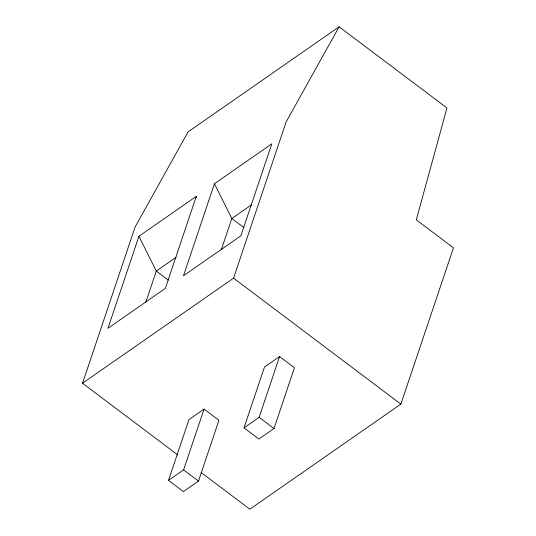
<?xml version="1.0" encoding="UTF-8"?>
<svg xmlns="http://www.w3.org/2000/svg" width="536" height="536" viewBox="0 0 536 536"><rect width="100%" height="100%" fill="white"/><g stroke="black" fill="none" stroke-linecap="round" stroke-linejoin="round"><path stroke-width="0.8" d="M177.852 455.004L82.531 383.24L135.126 226.949L188.089 131.883L339.12 26.8L446.944 107.977L416.291 219.84L453.469 247.833L400.874 404.117L249.843 509.2L201.181 472.564M138.931 236.275L107.957 328.307L165.349 288.375L196.317 196.344L138.931 236.275L156.304 271.062L168.317 280.107M145.745 302.431L156.304 271.062L176.083 257.3M214.44 183.734L183.473 275.765L240.858 235.833L271.832 143.802L214.44 183.734L231.82 218.52L243.833 227.565M221.261 249.89L231.82 218.52L251.598 204.759M82.531 383.24L233.562 278.151L286.157 121.866L339.12 26.8M168.505 480.383L188.96 419.601L204.062 409.095L218.929 420.291L198.481 481.067L183.372 491.579L168.505 480.383L183.607 469.871L204.062 409.095M244.021 427.842L264.469 367.06L279.578 356.554L294.445 367.75L273.997 428.525L258.888 439.038L244.021 427.842L259.123 417.33L279.578 356.554M233.562 278.151L400.874 404.117M259.123 417.33L273.997 428.525M183.607 469.871L198.481 481.067M196.317 196.344L196.404 197.992"/></g></svg>
